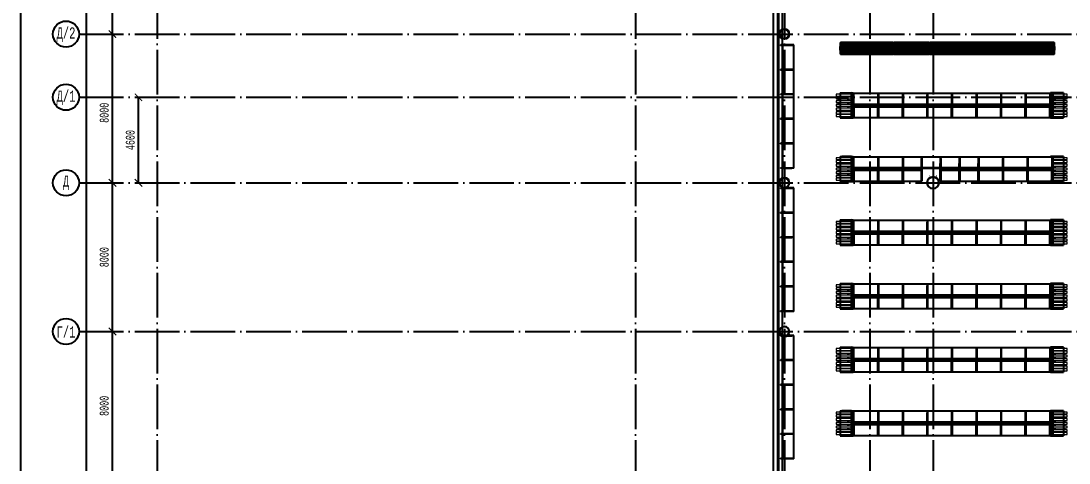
# Model space of a CAD drawing. Extents: x -4497 to 351150, y -50 to 322254.
# Drawn here: x -4300 to 52085, y 143013 to 166792 of the extents above; entities that cross this region are included whole.
import ezdxf
from ezdxf.enums import TextEntityAlignment as Align

# ---------------------------------------------------------------- set-up
doc = ezdxf.new("R2010")
doc.units = 0
doc.header["$LTSCALE"] = 100
doc.header["$PDMODE"] = 3
doc.linetypes.add('ACAD_ISO04W100', pattern=[30, 24, -3, 0, -3])
doc.layers.get('0').update_dxf_attribs({"linetype": 'CONTINUOUS'})
doc.layers.get('Defpoints').update_dxf_attribs({"linetype": 'CONTINUOUS'})
for name, color, linetype in [('axis', 40, 'CONTINUOUS'), ('COLON', 5, 'CONTINUOUS'), ('furn2', 252, 'CONTINUOUS'), ('Glass', 4, 'CONTINUOUS')]:
    doc.layers.add(name, color=color, linetype=linetype)
doc.layers.add('MONOLIT', color=7, linetype='CONTINUOUS', true_color=0x691639)
doc.layers.add('OBORUD', color=7, linetype='CONTINUOUS', true_color=0x83639d)
doc.layers.add('refr', color=150, linetype='CONTINUOUS', lineweight=15)
doc.styles.add('GENERATED_STYLE_1', font='arial.ttf')
doc.styles.add('MONOTXT1', font='monotxt1', dxfattribs={"width": 0.65, "height": 300})
doc.styles.add('ST_2', font='monotxt.shx', dxfattribs={"width": 0.65, "height": 480})
doc.dimstyles.new('STY_DIM1', dxfattribs={"dimscale": 200, "dimtxt": 2.25, "dimasz": 2, "dimexe": 2, "dimexo": 2, "dimgap": 1, "dimtad": 1, "dimdec": 0, "dimzin": 0, "dimdsep": 46, "dimtxsty": 'ST_2', "dimblk1": 'ARCHTICK', "dimblk2": 'ARCHTICK', "dimsah": 1, "dimcen": 3, "dimclrd": 174, "dimclre": 174, "dimclrt": 174, "dimadec": 0, "dimazin": 0, "dimtfac": 1, "dimtdec": 0, "dimtix": 1, "dimtmove": 2, "dimatfit": 3, "dimldrblk": 'ARCHTICK', "dimfxl": 1, "dimtolj": 1, "dimtzin": 0, "dimarcsym": 0})

# ---------------------------------------------------------------- blocks, each defined once
blk = doc.blocks.new('_ARCHTICK')
at = {"color": 0, "linetype": 'ByBlock', "const_width": 0.15}
blk.add_lwpolyline([(-0.5, -0.5), (0.5, 0.5)], dxfattribs=at)
blk = doc.blocks.new('*D19')
at = {"layer": 'axis', "color": 174, "lineweight": -2}
blk.add_line((623, 150087), (623, 158087), dxfattribs=at)
at = {"layer": 'Defpoints', "color": 0}
for p in [(623, 158087), (623, 158087), (623, 150087)]:
    blk.add_point(p, dxfattribs=at)
at = {"layer": 'axis', "color": 174, "lineweight": -2, "xscale": 400, "yscale": 400, "zscale": 400}
for p, rotation in [((623, 158087), 90), ((623, 150087), 270)]:
    blk.add_blockref('_ARCHTICK', p, dxfattribs=dict(at, rotation=rotation))
at = {"layer": 'axis', "color": 174, "insert": (183, 154087), "char_height": 480, "attachment_point": 5, "rotation": 90, "style": 'ST_2'}
blk.add_mtext('\\A1;8000', dxfattribs=at)
blk = doc.blocks.new('*D20')
at = {"layer": 'axis', "color": 174, "lineweight": -2}
for p, q in [((-777, 94087), (-777, 312087)), ((-377, 312087), (-377, 312087)), ((-1177, 94087), (-1177, 94087))]:
    blk.add_line(p, q, dxfattribs=at)
at = {"layer": 'Defpoints', "color": 0}
for p in [(-777, 312087), (-777, 312087), (-777, 94087)]:
    blk.add_point(p, dxfattribs=at)
at = {"layer": 'axis', "color": 174, "lineweight": -2, "xscale": 400, "yscale": 400, "zscale": 400}
for p, rotation in [((-777, 312087), 90), ((-777, 94087), 270)]:
    blk.add_blockref('_ARCHTICK', p, dxfattribs=dict(at, rotation=rotation))
at = {"layer": 'axis', "color": 174, "insert": (-1217, 193841), "char_height": 480, "attachment_point": 5, "rotation": 90, "style": 'ST_2'}
blk.add_mtext('\\A1;218000', dxfattribs=at)
blk = doc.blocks.new('*D21')
at = {"layer": 'axis', "color": 174, "lineweight": -2}
for p, q in [((623, 166087), (623, 174087)), ((1023, 174087), (1023, 174087))]:
    blk.add_line(p, q, dxfattribs=at)
at = {"layer": 'Defpoints', "color": 0}
for p in [(623, 174087), (623, 174087), (623, 166087)]:
    blk.add_point(p, dxfattribs=at)
at = {"layer": 'axis', "color": 174, "lineweight": -2, "xscale": 400, "yscale": 400, "zscale": 400}
for p, rotation in [((623, 174087), 90), ((623, 166087), 270)]:
    blk.add_blockref('_ARCHTICK', p, dxfattribs=dict(at, rotation=rotation))
at = {"layer": 'axis', "color": 174, "insert": (183, 170087), "char_height": 480, "attachment_point": 5, "rotation": 90, "style": 'ST_2'}
blk.add_mtext('\\A1;8000', dxfattribs=at)
blk = doc.blocks.new('psw1')
at = {"color": 7, "linetype": 'Continuous'}
blk.add_circle((-347, 1), 350, dxfattribs=at)
at = {"color": 7, "linetype": 'Continuous', "style": 'MONOTXT1', "width": 0.65}
blk.add_attdef('99', text='', height=300, dxfattribs=at).set_placement((-347, 1), align=Align.MIDDLE)
blk = doc.blocks.new('*D70')
at = {"layer": 'axis', "color": 174, "lineweight": -2}
for p, q in [((623, 158087), (623, 166087)), ((1023, 166087), (1023, 166087))]:
    blk.add_line(p, q, dxfattribs=at)
at = {"layer": 'Defpoints', "color": 0}
for p in [(623, 166087), (623, 166087), (623, 158087)]:
    blk.add_point(p, dxfattribs=at)
at = {"layer": 'axis', "color": 174, "lineweight": -2, "xscale": 400, "yscale": 400, "zscale": 400}
for p, rotation in [((623, 166087), 90), ((623, 158087), 270)]:
    blk.add_blockref('_ARCHTICK', p, dxfattribs=dict(at, rotation=rotation))
at = {"layer": 'axis', "color": 174, "insert": (183, 161853), "char_height": 480, "attachment_point": 5, "rotation": 90, "style": 'ST_2'}
blk.add_mtext('\\A1;8000', dxfattribs=at)
blk = doc.blocks.new('*D76')
at = {"layer": 'axis', "color": 174, "lineweight": -2}
blk.add_line((623, 142087), (623, 150087), dxfattribs=at)
at = {"layer": 'Defpoints', "color": 0}
for p in [(623, 150087), (623, 150087), (623, 142087)]:
    blk.add_point(p, dxfattribs=at)
at = {"layer": 'axis', "color": 174, "lineweight": -2, "xscale": 400, "yscale": 400, "zscale": 400}
for p, rotation in [((623, 150087), 90), ((623, 142087), 270)]:
    blk.add_blockref('_ARCHTICK', p, dxfattribs=dict(at, rotation=rotation))
at = {"layer": 'axis', "color": 174, "insert": (183, 146087), "char_height": 480, "attachment_point": 5, "rotation": 90, "style": 'ST_2'}
blk.add_mtext('\\A1;8000', dxfattribs=at)
blk = doc.blocks.new('*D77')
at = {"layer": 'axis', "color": 174, "lineweight": -2}
for p, q in [((2023, 158087), (2023, 162687)), ((2423, 162687), (2423, 162687))]:
    blk.add_line(p, q, dxfattribs=at)
at = {"layer": 'Defpoints', "color": 0}
for p in [(2023, 162687), (2023, 162687), (2023, 158087)]:
    blk.add_point(p, dxfattribs=at)
at = {"layer": 'axis', "color": 174, "lineweight": -2, "xscale": 400, "yscale": 400, "zscale": 400}
for p, rotation in [((2023, 162687), 90), ((2023, 158087), 270)]:
    blk.add_blockref('_ARCHTICK', p, dxfattribs=dict(at, rotation=rotation))
at = {"layer": 'axis', "color": 174, "insert": (1583, 160387), "char_height": 480, "attachment_point": 5, "rotation": 90, "style": 'ST_2'}
blk.add_mtext('\\A1;4600', dxfattribs=at)
blk = doc.blocks.new('A$C7B900E4F')
at = {"layer": 'COLON', "const_width": 20, "flags": 128}
for points in [[(248, -165), (248, -310)], [(252, -165), (248, -165)], [(248, -310), (252, -310)], [(258, -171), (263, -221)], [(258, -305), (263, -254)], [(580, -234), (276, -234)], [(580, -241), (276, -241)], [(599, -171), (594, -221)], [(599, -305), (594, -254)], [(605, -165), (608, -165)], [(608, -310), (605, -310)], [(608, -165), (608, -310)]]:
    blk.add_lwpolyline(points, dxfattribs=at)
for points in [[(258, -171, 0.388879), (252, -165)], [(252, -310, 0.388879), (258, -305)], [(263, -221, 0.388879), (276, -234)], [(276, -241, 0.388879), (263, -254)], [(594, -221, -0.388879), (580, -234)], [(580, -241, -0.388879), (594, -254)], [(599, -171, -0.388879), (605, -165)], [(605, -310, -0.388879), (599, -305)]]:
    blk.add_lwpolyline(points, format="xyb", dxfattribs=at)
blk = doc.blocks.new('Колумб 01 1330х610')
at = {"layer": 'furn2', "color": 7}
for p, q in [((0, -710), (0, 0)), ((0, 0), (30, 0)), ((30, 0), (30, -710)), ((1322, -710), (1322, 0)), ((1322, 0), (1352, 0)), ((1352, 0), (1352, -710)), ((15, -100), (15, -610)), ((15, -120), (1345, -120)), ((1337, -100), (1337, -610)), ((1352, -710), (1352, -10)), ((0, -710), (1352, -710))]:
    blk.add_line(p, q, dxfattribs=at)
at = {"layer": 'furn2', "color": 0, "lineweight": 0}
blk.add_line((1352, -100), (0, -100), dxfattribs=at)
at = {"layer": 'furn2', "color": 7}
blk.add_lwpolyline([(0, -100), (15, -610), (30, -100), (1322, -100), (1337, -610), (1352, -100)], dxfattribs=at)
blk = doc.blocks.new('Мультимедія 980х625')
at = {"layer": 'furn2', "color": 0, "lineweight": 0}
for p, q in [((0, 980), (625, 980)), ((0, 960), (0, 980)), ((0, 970), (20, 970)), ((0, 960), (85, 960)), ((0, 950), (85, 950)), ((0, 940), (85, 940)), ((0, 930), (85, 930)), ((0, 920), (85, 920)), ((0, 910), (85, 910)), ((0, 900), (85, 900)), ((0, 890), (85, 890)), ((0, 880), (85, 880)), ((0, 870), (85, 870)), ((0, 860), (85, 860)), ((0, 850), (85, 850)), ((0, 840), (85, 840)), ((0, 830), (85, 830)), ((0, 820), (85, 820)), ((0, 810), (85, 810)), ((0, 800), (85, 800)), ((0, 790), (85, 790)), ((0, 780), (85, 780)), ((0, 770), (85, 770)), ((0, 760), (85, 760)), ((0, 750), (85, 750)), ((0, 740), (85, 740)), ((0, 730), (85, 730)), ((0, 720), (85, 720)), ((0, 710), (85, 710)), ((0, 700), (85, 700)), ((0, 690), (85, 690)), ((0, 680), (85, 680)), ((0, 670), (85, 670)), ((0, 660), (85, 660)), ((0, 650), (85, 650)), ((0, 640), (85, 640)), ((0, 630), (85, 630)), ((0, 620), (85, 620)), ((0, 610), (85, 610)), ((0, 600), (85, 600)), ((0, 590), (85, 590)), ((0, 580), (85, 580)), ((0, 570), (85, 570)), ((5, 960), (5, 20)), ((15, 960), (15, 20)), ((35, 960), (35, 20)), ((45, 960), (45, 20)), ((55, 960), (55, 20)), ((55, 960), (140, 960)), ((55, 950), (140, 950)), ((55, 940), (140, 940)), ((55, 930), (140, 930)), ((55, 920), (140, 920)), ((55, 910), (140, 910)), ((55, 900), (140, 900)), ((55, 890), (140, 890)), ((55, 880), (140, 880)), ((55, 870), (140, 870)), ((55, 860), (140, 860)), ((55, 850), (140, 850)), ((55, 840), (140, 840)), ((55, 830), (140, 830)), ((55, 820), (140, 820)), ((55, 810), (140, 810)), ((55, 800), (140, 800)), ((55, 790), (140, 790)), ((55, 780), (140, 780)), ((55, 770), (140, 770)), ((55, 760), (140, 760)), ((55, 750), (140, 750)), ((55, 740), (140, 740)), ((55, 730), (140, 730)), ((55, 720), (140, 720)), ((55, 710), (140, 710)), ((55, 700), (140, 700)), ((55, 690), (140, 690)), ((55, 680), (140, 680)), ((55, 670), (140, 670)), ((55, 660), (140, 660)), ((55, 650), (140, 650)), ((55, 640), (140, 640)), ((55, 630), (140, 630)), ((55, 620), (140, 620)), ((55, 610), (140, 610)), ((55, 600), (140, 600)), ((55, 590), (140, 590)), ((55, 580), (140, 580)), ((55, 570), (140, 570)), ((60, 960), (60, 20)), ((65, 960), (65, 20)), ((70, 960), (70, 20)), ((75, 960), (75, 20)), ((90, 960), (90, 20)), ((100, 960), (100, 20)), ((110, 960), (110, 20)), ((110, 960), (195, 960)), ((110, 950), (195, 950)), ((110, 940), (195, 940)), ((110, 930), (195, 930)), ((110, 920), (195, 920)), ((110, 910), (195, 910)), ((110, 900), (195, 900)), ((110, 890), (195, 890)), ((110, 880), (195, 880)), ((110, 870), (195, 870)), ((110, 860), (195, 860)), ((110, 850), (195, 850)), ((110, 840), (195, 840)), ((110, 830), (195, 830)), ((110, 820), (195, 820)), ((110, 810), (195, 810)), ((110, 800), (195, 800)), ((110, 790), (195, 790)), ((110, 780), (195, 780)), ((110, 770), (195, 770)), ((110, 760), (195, 760)), ((110, 750), (195, 750)), ((110, 740), (195, 740)), ((110, 730), (195, 730)), ((110, 720), (195, 720)), ((110, 710), (195, 710)), ((110, 700), (195, 700)), ((110, 690), (195, 690)), ((110, 680), (195, 680)), ((110, 670), (195, 670)), ((110, 660), (195, 660)), ((110, 650), (195, 650)), ((110, 640), (195, 640)), ((110, 630), (195, 630)), ((110, 620), (195, 620)), ((110, 610), (195, 610)), ((110, 600), (195, 600)), ((110, 590), (195, 590)), ((110, 580), (195, 580)), ((110, 570), (195, 570)), ((115, 960), (115, 20)), ((120, 960), (120, 20)), ((125, 960), (125, 20)), ((130, 960), (130, 20)), ((145, 960), (145, 20)), ((155, 960), (155, 20)), ((165, 960), (165, 20)), ((165, 960), (212.5, 960)), ((165, 950), (212.5, 950)), ((165, 940), (212.5, 940)), ((165, 930), (212.5, 930)), ((165, 920), (212.5, 920)), ((165, 910), (212.5, 910)), ((165, 900), (212.5, 900)), ((165, 890), (212.5, 890)), ((165, 880), (212.5, 880)), ((165, 870), (212.5, 870)), ((165, 860), (212.5, 860)), ((165, 850), (212.5, 850)), ((165, 840), (212.5, 840)), ((165, 830), (212.5, 830)), ((165, 820), (212.5, 820)), ((165, 810), (212.5, 810)), ((165, 800), (212.5, 800)), ((165, 790), (212.5, 790)), ((165, 780), (212.5, 780)), ((165, 770), (212.5, 770)), ((165, 760), (212.5, 760)), ((165, 750), (212.5, 750)), ((165, 740), (212.5, 740)), ((165, 730), (212.5, 730)), ((165, 720), (212.5, 720)), ((165, 710), (212.5, 710)), ((165, 700), (212.5, 700)), ((165, 690), (212.5, 690)), ((165, 680), (212.5, 680)), ((165, 670), (212.5, 670)), ((165, 660), (212.5, 660)), ((165, 650), (212.5, 650)), ((165, 640), (212.5, 640)), ((165, 630), (212.5, 630)), ((165, 620), (212.5, 620)), ((165, 610), (212.5, 610)), ((165, 600), (212.5, 600)), ((165, 590), (212.5, 590)), ((165, 580), (212.5, 580)), ((165, 570), (212.5, 570)), ((170, 960), (170, 20)), ((175, 960), (175, 20)), ((180, 960), (180, 20)), ((185, 960), (185, 20)), ((200, 960), (200, 20)), ((210, 960), (210, 20)), ((625, 960), (412.5, 960)), ((460, 960), (412.5, 960)), ((460, 950), (412.5, 950)), ((460, 940), (412.5, 940)), ((460, 930), (412.5, 930)), ((460, 920), (412.5, 920)), ((460, 910), (412.5, 910)), ((460, 900), (412.5, 900)), ((460, 890), (412.5, 890)), ((460, 880), (412.5, 880)), ((460, 870), (412.5, 870)), ((460, 860), (412.5, 860)), ((460, 850), (412.5, 850)), ((460, 840), (412.5, 840)), ((460, 830), (412.5, 830)), ((460, 820), (412.5, 820)), ((460, 810), (412.5, 810)), ((460, 800), (412.5, 800)), ((460, 790), (412.5, 790)), ((460, 780), (412.5, 780)), ((460, 770), (412.5, 770)), ((460, 760), (412.5, 760)), ((460, 750), (412.5, 750)), ((460, 740), (412.5, 740)), ((460, 730), (412.5, 730)), ((460, 720), (412.5, 720)), ((460, 710), (412.5, 710)), ((460, 700), (412.5, 700)), ((460, 690), (412.5, 690)), ((460, 680), (412.5, 680)), ((460, 670), (412.5, 670)), ((460, 660), (412.5, 660)), ((460, 650), (412.5, 650)), ((460, 640), (412.5, 640)), ((460, 630), (412.5, 630)), ((460, 620), (412.5, 620)), ((460, 610), (412.5, 610)), ((460, 600), (412.5, 600)), ((460, 590), (412.5, 590)), ((460, 580), (412.5, 580)), ((460, 570), (412.5, 570)), ((415, 960), (415, 20)), ((425, 960), (425, 20)), ((515, 960), (430, 960)), ((515, 950), (430, 950)), ((515, 940), (430, 940)), ((515, 930), (430, 930)), ((515, 920), (430, 920)), ((515, 910), (430, 910)), ((515, 900), (430, 900)), ((515, 890), (430, 890)), ((515, 880), (430, 880)), ((515, 870), (430, 870)), ((515, 860), (430, 860)), ((515, 850), (430, 850)), ((515, 840), (430, 840)), ((515, 830), (430, 830)), ((515, 820), (430, 820)), ((515, 810), (430, 810)), ((515, 800), (430, 800)), ((515, 790), (430, 790)), ((515, 780), (430, 780)), ((515, 770), (430, 770)), ((515, 760), (430, 760)), ((515, 750), (430, 750)), ((515, 740), (430, 740)), ((515, 730), (430, 730)), ((515, 720), (430, 720)), ((515, 710), (430, 710)), ((515, 700), (430, 700)), ((515, 690), (430, 690)), ((515, 680), (430, 680)), ((515, 670), (430, 670)), ((515, 660), (430, 660)), ((515, 650), (430, 650)), ((515, 640), (430, 640)), ((515, 630), (430, 630)), ((515, 620), (430, 620)), ((515, 610), (430, 610)), ((515, 600), (430, 600)), ((515, 590), (430, 590)), ((515, 580), (430, 580)), ((515, 570), (430, 570)), ((440, 960), (440, 20)), ((445, 960), (445, 20)), ((450, 960), (450, 20)), ((455, 960), (455, 20)), ((460, 960), (460, 20)), ((470, 960), (470, 20)), ((480, 960), (480, 20)), ((570, 960), (485, 960)), ((570, 950), (485, 950)), ((570, 940), (485, 940)), ((570, 930), (485, 930)), ((570, 920), (485, 920)), ((570, 910), (485, 910)), ((570, 900), (485, 900)), ((570, 890), (485, 890)), ((570, 880), (485, 880)), ((570, 870), (485, 870)), ((570, 860), (485, 860)), ((570, 850), (485, 850)), ((570, 840), (485, 840)), ((570, 830), (485, 830)), ((570, 820), (485, 820)), ((570, 810), (485, 810)), ((570, 800), (485, 800)), ((570, 790), (485, 790)), ((570, 780), (485, 780)), ((570, 770), (485, 770)), ((570, 760), (485, 760)), ((570, 750), (485, 750)), ((570, 740), (485, 740)), ((570, 730), (485, 730)), ((570, 720), (485, 720)), ((570, 710), (485, 710)), ((570, 700), (485, 700)), ((570, 690), (485, 690)), ((570, 680), (485, 680)), ((570, 670), (485, 670)), ((570, 660), (485, 660)), ((570, 650), (485, 650)), ((570, 640), (485, 640)), ((570, 630), (485, 630)), ((570, 620), (485, 620)), ((570, 610), (485, 610)), ((570, 600), (485, 600)), ((570, 590), (485, 590)), ((570, 580), (485, 580)), ((570, 570), (485, 570)), ((495, 960), (495, 20)), ((500, 960), (500, 20)), ((505, 960), (505, 20)), ((510, 960), (510, 20)), ((515, 960), (515, 20)), ((525, 960), (525, 20)), ((535, 960), (535, 20)), ((625, 960), (540, 960)), ((625, 950), (540, 950)), ((625, 940), (540, 940)), ((625, 930), (540, 930)), ((625, 920), (540, 920)), ((625, 910), (540, 910)), ((625, 900), (540, 900)), ((625, 890), (540, 890)), ((625, 880), (540, 880)), ((625, 870), (540, 870)), ((625, 860), (540, 860)), ((625, 850), (540, 850)), ((625, 840), (540, 840)), ((625, 830), (540, 830)), ((625, 820), (540, 820)), ((625, 810), (540, 810)), ((625, 800), (540, 800)), ((625, 790), (540, 790)), ((625, 780), (540, 780)), ((625, 770), (540, 770)), ((625, 760), (540, 760)), ((625, 750), (540, 750)), ((625, 740), (540, 740)), ((625, 730), (540, 730)), ((625, 720), (540, 720)), ((625, 710), (540, 710)), ((625, 700), (540, 700)), ((625, 690), (540, 690)), ((625, 680), (540, 680)), ((625, 670), (540, 670)), ((625, 660), (540, 660)), ((625, 650), (540, 650)), ((625, 640), (540, 640)), ((625, 630), (540, 630)), ((625, 620), (540, 620)), ((625, 610), (540, 610)), ((625, 600), (540, 600)), ((625, 590), (540, 590)), ((625, 580), (540, 580)), ((625, 570), (540, 570)), ((550, 960), (550, 20)), ((555, 960), (555, 20)), ((560, 960), (560, 20)), ((565, 960), (565, 20)), ((570, 960), (570, 20)), ((580, 960), (580, 20)), ((590, 960), (590, 20)), ((605, 970), (625, 970)), ((610, 960), (610, 20)), ((620, 960), (620, 20)), ((625, 980), (625, 960)), ((0, 560), (85, 560)), ((0, 550), (85, 550)), ((0, 540), (85, 540)), ((0, 530), (85, 530)), ((0, 520), (85, 520)), ((0, 510), (85, 510)), ((0, 500), (85, 500)), ((0, 490), (85, 490)), ((0, 480), (85, 480)), ((0, 470), (85, 470)), ((0, 460), (85, 460)), ((0, 450), (85, 450)), ((0, 440), (85, 440)), ((0, 430), (85, 430)), ((0, 420), (85, 420)), ((0, 410), (85, 410)), ((0, 400), (85, 400)), ((0, 390), (85, 390)), ((0, 380), (85, 380)), ((0, 370), (85, 370)), ((0, 360), (85, 360)), ((0, 350), (85, 350)), ((0, 340), (85, 340)), ((0, 330), (85, 330)), ((0, 320), (85, 320)), ((0, 310), (85, 310)), ((0, 300), (85, 300)), ((0, 290), (85, 290)), ((0, 280), (85, 280)), ((0, 270), (85, 270)), ((0, 260), (85, 260)), ((0, 250), (85, 250)), ((0, 240), (85, 240)), ((0, 230), (85, 230)), ((0, 220), (85, 220)), ((0, 210), (85, 210)), ((0, 200), (85, 200)), ((0, 190), (85, 190)), ((0, 180), (85, 180)), ((0, 170), (85, 170)), ((0, 160), (85, 160)), ((0, 150), (85, 150)), ((0, 140), (85, 140)), ((0, 130), (85, 130)), ((0, 120), (85, 120)), ((0, 110), (85, 110)), ((0, 100), (85, 100)), ((0, 90), (85, 90)), ((0, 80), (85, 80)), ((0, 70), (85, 70)), ((0, 60), (85, 60)), ((0, 50), (85, 50)), ((0, 40), (85, 40)), ((0, 30), (85, 30)), ((0, 20), (0, 0)), ((0, 10), (20, 10)), ((55, 560), (140, 560)), ((55, 550), (140, 550)), ((55, 540), (140, 540)), ((55, 530), (140, 530)), ((55, 520), (140, 520)), ((55, 510), (140, 510)), ((55, 500), (140, 500)), ((55, 490), (140, 490)), ((55, 480), (140, 480)), ((55, 470), (140, 470)), ((55, 460), (140, 460)), ((55, 450), (140, 450)), ((55, 440), (140, 440)), ((55, 430), (140, 430)), ((55, 420), (140, 420)), ((55, 410), (140, 410)), ((55, 400), (140, 400)), ((55, 390), (140, 390)), ((55, 380), (140, 380)), ((55, 370), (140, 370)), ((55, 360), (140, 360)), ((55, 350), (140, 350)), ((55, 340), (140, 340)), ((55, 330), (140, 330)), ((55, 320), (140, 320)), ((55, 310), (140, 310)), ((55, 300), (140, 300)), ((55, 290), (140, 290)), ((55, 280), (140, 280)), ((55, 270), (140, 270)), ((55, 260), (140, 260)), ((55, 250), (140, 250)), ((55, 240), (140, 240)), ((55, 230), (140, 230)), ((55, 220), (140, 220)), ((55, 210), (140, 210)), ((55, 200), (140, 200)), ((55, 190), (140, 190)), ((55, 180), (140, 180)), ((55, 170), (140, 170)), ((55, 160), (140, 160)), ((55, 150), (140, 150)), ((55, 140), (140, 140)), ((55, 130), (140, 130)), ((55, 120), (140, 120)), ((55, 110), (140, 110)), ((55, 100), (140, 100)), ((55, 90), (140, 90)), ((55, 80), (140, 80)), ((55, 70), (140, 70)), ((55, 60), (140, 60)), ((55, 50), (140, 50)), ((55, 40), (140, 40)), ((55, 30), (140, 30)), ((110, 560), (195, 560)), ((110, 550), (195, 550)), ((110, 540), (195, 540)), ((110, 530), (195, 530)), ((110, 520), (195, 520)), ((110, 510), (195, 510)), ((110, 500), (195, 500)), ((110, 490), (195, 490)), ((110, 480), (195, 480)), ((110, 470), (195, 470)), ((110, 460), (195, 460)), ((110, 450), (195, 450)), ((110, 440), (195, 440)), ((110, 430), (195, 430)), ((110, 420), (195, 420)), ((110, 410), (195, 410)), ((110, 400), (195, 400)), ((110, 390), (195, 390)), ((110, 380), (195, 380)), ((110, 370), (195, 370)), ((110, 360), (195, 360)), ((110, 350), (195, 350)), ((110, 340), (195, 340)), ((110, 330), (195, 330)), ((110, 320), (195, 320)), ((110, 310), (195, 310)), ((110, 300), (195, 300)), ((110, 290), (195, 290)), ((110, 280), (195, 280)), ((110, 270), (195, 270)), ((110, 260), (195, 260)), ((110, 250), (195, 250)), ((110, 240), (195, 240)), ((110, 230), (195, 230)), ((110, 220), (195, 220)), ((110, 210), (195, 210)), ((110, 200), (195, 200)), ((110, 190), (195, 190)), ((110, 180), (195, 180)), ((110, 170), (195, 170)), ((110, 160), (195, 160)), ((110, 150), (195, 150)), ((110, 140), (195, 140)), ((110, 130), (195, 130)), ((110, 120), (195, 120)), ((110, 110), (195, 110)), ((110, 100), (195, 100)), ((110, 90), (195, 90)), ((110, 80), (195, 80)), ((110, 70), (195, 70)), ((110, 60), (195, 60)), ((110, 50), (195, 50)), ((110, 40), (195, 40)), ((110, 30), (195, 30)), ((165, 560), (212.5, 560)), ((165, 550), (212.5, 550)), ((165, 540), (212.5, 540)), ((165, 530), (212.5, 530)), ((165, 520), (212.5, 520)), ((165, 510), (212.5, 510)), ((165, 500), (212.5, 500)), ((165, 490), (212.5, 490)), ((165, 480), (212.5, 480)), ((165, 470), (212.5, 470)), ((165, 460), (212.5, 460)), ((165, 450), (212.5, 450)), ((165, 440), (212.5, 440)), ((165, 430), (212.5, 430)), ((165, 420), (212.5, 420)), ((165, 410), (212.5, 410)), ((165, 400), (212.5, 400)), ((165, 390), (212.5, 390)), ((165, 380), (212.5, 380)), ((165, 370), (212.5, 370)), ((165, 360), (212.5, 360)), ((165, 350), (212.5, 350)), ((165, 340), (212.5, 340)), ((165, 330), (212.5, 330)), ((165, 320), (212.5, 320)), ((165, 310), (212.5, 310)), ((165, 300), (212.5, 300)), ((165, 290), (212.5, 290)), ((165, 280), (212.5, 280)), ((165, 270), (212.5, 270)), ((165, 260), (212.5, 260)), ((165, 250), (212.5, 250)), ((165, 240), (212.5, 240)), ((165, 230), (212.5, 230)), ((165, 220), (212.5, 220)), ((165, 210), (212.5, 210)), ((165, 200), (212.5, 200)), ((165, 190), (212.5, 190)), ((165, 180), (212.5, 180)), ((165, 170), (212.5, 170)), ((165, 160), (212.5, 160)), ((165, 150), (212.5, 150)), ((165, 140), (212.5, 140)), ((165, 130), (212.5, 130)), ((165, 120), (212.5, 120)), ((165, 110), (212.5, 110)), ((165, 100), (212.5, 100)), ((165, 90), (212.5, 90)), ((165, 80), (212.5, 80)), ((165, 70), (212.5, 70)), ((165, 60), (212.5, 60)), ((165, 50), (212.5, 50)), ((165, 40), (212.5, 40)), ((165, 30), (212.5, 30)), ((460, 560), (412.5, 560)), ((460, 550), (412.5, 550)), ((460, 540), (412.5, 540)), ((460, 530), (412.5, 530)), ((460, 520), (412.5, 520)), ((460, 510), (412.5, 510)), ((460, 500), (412.5, 500)), ((460, 490), (412.5, 490)), ((460, 480), (412.5, 480)), ((460, 470), (412.5, 470)), ((460, 460), (412.5, 460)), ((460, 450), (412.5, 450)), ((460, 440), (412.5, 440)), ((460, 430), (412.5, 430)), ((460, 420), (412.5, 420)), ((460, 410), (412.5, 410)), ((460, 400), (412.5, 400)), ((460, 390), (412.5, 390)), ((460, 380), (412.5, 380)), ((460, 370), (412.5, 370)), ((460, 360), (412.5, 360)), ((460, 350), (412.5, 350)), ((460, 340), (412.5, 340)), ((460, 330), (412.5, 330)), ((460, 320), (412.5, 320)), ((460, 310), (412.5, 310)), ((460, 300), (412.5, 300)), ((460, 290), (412.5, 290)), ((460, 280), (412.5, 280)), ((460, 270), (412.5, 270)), ((460, 260), (412.5, 260)), ((460, 250), (412.5, 250)), ((460, 240), (412.5, 240)), ((460, 230), (412.5, 230)), ((460, 220), (412.5, 220)), ((460, 210), (412.5, 210)), ((460, 200), (412.5, 200)), ((460, 190), (412.5, 190)), ((460, 180), (412.5, 180)), ((460, 170), (412.5, 170)), ((460, 160), (412.5, 160)), ((460, 150), (412.5, 150)), ((460, 140), (412.5, 140)), ((460, 130), (412.5, 130)), ((460, 120), (412.5, 120)), ((460, 110), (412.5, 110)), ((460, 100), (412.5, 100)), ((460, 90), (412.5, 90)), ((460, 80), (412.5, 80)), ((460, 70), (412.5, 70)), ((460, 60), (412.5, 60)), ((460, 50), (412.5, 50)), ((460, 40), (412.5, 40)), ((460, 30), (412.5, 30)), ((412.5, 20), (625, 20)), ((515, 560), (430, 560)), ((515, 550), (430, 550)), ((515, 540), (430, 540)), ((515, 530), (430, 530)), ((515, 520), (430, 520)), ((515, 510), (430, 510)), ((515, 500), (430, 500)), ((515, 490), (430, 490)), ((515, 480), (430, 480)), ((515, 470), (430, 470)), ((515, 460), (430, 460)), ((515, 450), (430, 450)), ((515, 440), (430, 440)), ((515, 430), (430, 430)), ((515, 420), (430, 420)), ((515, 410), (430, 410)), ((515, 400), (430, 400)), ((515, 390), (430, 390)), ((515, 380), (430, 380)), ((515, 370), (430, 370)), ((515, 360), (430, 360)), ((515, 350), (430, 350)), ((515, 340), (430, 340)), ((515, 330), (430, 330)), ((515, 320), (430, 320)), ((515, 310), (430, 310)), ((515, 300), (430, 300)), ((515, 290), (430, 290)), ((515, 280), (430, 280)), ((515, 270), (430, 270)), ((515, 260), (430, 260)), ((515, 250), (430, 250)), ((515, 240), (430, 240)), ((515, 230), (430, 230)), ((515, 220), (430, 220)), ((515, 210), (430, 210)), ((515, 200), (430, 200)), ((515, 190), (430, 190)), ((515, 180), (430, 180)), ((515, 170), (430, 170)), ((515, 160), (430, 160)), ((515, 150), (430, 150)), ((515, 140), (430, 140)), ((515, 130), (430, 130)), ((515, 120), (430, 120)), ((515, 110), (430, 110)), ((515, 100), (430, 100)), ((515, 90), (430, 90)), ((515, 80), (430, 80)), ((515, 70), (430, 70)), ((515, 60), (430, 60)), ((515, 50), (430, 50)), ((515, 40), (430, 40)), ((515, 30), (430, 30)), ((570, 560), (485, 560)), ((570, 550), (485, 550)), ((570, 540), (485, 540)), ((570, 530), (485, 530)), ((570, 520), (485, 520)), ((570, 510), (485, 510)), ((570, 500), (485, 500)), ((570, 490), (485, 490)), ((570, 480), (485, 480)), ((570, 470), (485, 470)), ((570, 460), (485, 460)), ((570, 450), (485, 450)), ((570, 440), (485, 440)), ((570, 430), (485, 430)), ((570, 420), (485, 420)), ((570, 410), (485, 410)), ((570, 400), (485, 400)), ((570, 390), (485, 390)), ((570, 380), (485, 380)), ((570, 370), (485, 370)), ((570, 360), (485, 360)), ((570, 350), (485, 350)), ((570, 340), (485, 340)), ((570, 330), (485, 330)), ((570, 320), (485, 320)), ((570, 310), (485, 310)), ((570, 300), (485, 300)), ((570, 290), (485, 290)), ((570, 280), (485, 280)), ((570, 270), (485, 270)), ((570, 260), (485, 260)), ((570, 250), (485, 250)), ((570, 240), (485, 240)), ((570, 230), (485, 230)), ((570, 220), (485, 220)), ((570, 210), (485, 210)), ((570, 200), (485, 200)), ((570, 190), (485, 190)), ((570, 180), (485, 180)), ((570, 170), (485, 170)), ((570, 160), (485, 160)), ((570, 150), (485, 150)), ((570, 140), (485, 140)), ((570, 130), (485, 130)), ((570, 120), (485, 120)), ((570, 110), (485, 110)), ((570, 100), (485, 100)), ((570, 90), (485, 90)), ((570, 80), (485, 80)), ((570, 70), (485, 70)), ((570, 60), (485, 60)), ((570, 50), (485, 50)), ((570, 40), (485, 40)), ((570, 30), (485, 30)), ((625, 560), (540, 560)), ((625, 550), (540, 550)), ((625, 540), (540, 540)), ((625, 530), (540, 530)), ((625, 520), (540, 520)), ((625, 510), (540, 510)), ((625, 500), (540, 500)), ((625, 490), (540, 490)), ((625, 480), (540, 480)), ((625, 470), (540, 470)), ((625, 460), (540, 460)), ((625, 450), (540, 450)), ((625, 440), (540, 440)), ((625, 430), (540, 430)), ((625, 420), (540, 420)), ((625, 410), (540, 410)), ((625, 400), (540, 400)), ((625, 390), (540, 390)), ((625, 380), (540, 380)), ((625, 370), (540, 370)), ((625, 360), (540, 360)), ((625, 350), (540, 350)), ((625, 340), (540, 340)), ((625, 330), (540, 330)), ((625, 320), (540, 320)), ((625, 310), (540, 310)), ((625, 300), (540, 300)), ((625, 290), (540, 290)), ((625, 280), (540, 280)), ((625, 270), (540, 270)), ((625, 260), (540, 260)), ((625, 250), (540, 250)), ((625, 240), (540, 240)), ((625, 230), (540, 230)), ((625, 220), (540, 220)), ((625, 210), (540, 210)), ((625, 200), (540, 200)), ((625, 190), (540, 190)), ((625, 180), (540, 180)), ((625, 170), (540, 170)), ((625, 160), (540, 160)), ((625, 150), (540, 150)), ((625, 140), (540, 140)), ((625, 130), (540, 130)), ((625, 120), (540, 120)), ((625, 110), (540, 110)), ((625, 100), (540, 100)), ((625, 90), (540, 90)), ((625, 80), (540, 80)), ((625, 70), (540, 70)), ((625, 60), (540, 60)), ((625, 50), (540, 50)), ((625, 40), (540, 40)), ((625, 30), (540, 30)), ((605, 10), (625, 10)), ((625, 20), (625, 0)), ((625, 0), (0, 0))]:
    blk.add_line(p, q, dxfattribs=at)
at = {"layer": 'furn2', "color": 0, "lineweight": 30}
for p, q in [((212.5, 960), (0, 960)), ((0, 960), (0, 20)), ((25, 960), (25, 20)), ((55, 960), (55, 20)), ((80, 960), (80, 20)), ((85, 960), (85, 20)), ((110, 960), (110, 20)), ((135, 960), (135, 20)), ((140, 960), (140, 20)), ((165, 960), (165, 20)), ((190, 960), (190, 20)), ((195, 960), (195, 20)), ((212.5, 10), (212.5, 970)), ((212.5, 970), (412.5, 970)), ((282.5, 10), (282.5, 970)), ((312.5, 10), (312.5, 970)), ((342.5, 10), (342.5, 970)), ((412.5, 10), (412.5, 970)), ((412.5, 960), (625, 960)), ((430, 960), (430, 20)), ((435, 960), (435, 20)), ((460, 960), (460, 20)), ((485, 960), (485, 20)), ((490, 960), (490, 20)), ((515, 960), (515, 20)), ((540, 960), (540, 20)), ((545, 960), (545, 20)), ((570, 960), (570, 20)), ((600, 960), (600, 20)), ((625, 960), (625, 20)), ((0, 20), (212.5, 20)), ((212.5, 10), (412.5, 10)), ((625, 20), (412.5, 20))]:
    blk.add_line(p, q, dxfattribs=at)
blk = doc.blocks.new('Колумб 01 1330х1320')
at = {"layer": 'furn2', "color": 7}
for p, q in [((0, 0), (1352, 0)), ((1322, 0), (1322, -700)), ((1352, -710), (1352, 0)), ((1352, 0), (1352, -700)), ((0, 0), (0, -700)), ((15, -610), (15, -100)), ((30, -710), (30, 0)), ((1337, -610), (1337, -100)), ((0, -610), (30, -610)), ((0, -610), (1352, -610)), ((0, -1320), (0, -620)), ((0, -710), (1352, -710)), ((0, -710), (30, -710)), ((15, -590), (1337, -590)), ((15, -710), (15, -1220)), ((15, -730), (1337, -730)), ((30, -610), (30, -1320)), ((1322, -610), (1352, -610)), ((1322, -610), (1352, -610)), ((1322, -1320), (1322, -620)), ((1322, -710), (1352, -710)), ((1322, -710), (1352, -710)), ((1337, -710), (1337, -1220)), ((1352, -610), (1352, -1320)), ((1352, -1320), (1352, -620)), ((0, -1320), (1352, -1320))]:
    blk.add_line(p, q, dxfattribs=at)
blk.add_lwpolyline([(30, -610), (15, -100), (0, -610), (0, -710), (15, -1220), (30, -710), (1322, -710), (1337, -1220), (1352, -710), (1352, -610), (1337, -100), (1322, -610)], dxfattribs=at)
blk = doc.blocks.new('Колумб 01 1000х1320')
at = {"layer": 'furn2', "color": 7}
for p, q in [((0, 0), (1048, 0)), ((1018, 0), (1018, -700)), ((1048, -710), (1048, 0)), ((1048, 0), (1048, -700)), ((0, 0), (0, -700)), ((15, -610), (15, -100)), ((30, -710), (30, 0)), ((1033, -610), (1033, -100)), ((0, -610), (30, -610)), ((0, -610), (1048, -610)), ((0, -1320), (0, -620)), ((0, -710), (1048, -710)), ((0, -710), (30, -710)), ((15, -590), (1033, -590)), ((15, -710), (15, -1220)), ((15, -730), (1033, -730)), ((30, -610), (30, -1320)), ((1018, -610), (1048, -610)), ((1018, -610), (1048, -610)), ((1018, -1320), (1018, -620)), ((1018, -710), (1048, -710)), ((1018, -710), (1048, -710)), ((1033, -710), (1033, -1220)), ((1048, -610), (1048, -1320)), ((1048, -1320), (1048, -620)), ((0, -1320), (1048, -1320))]:
    blk.add_line(p, q, dxfattribs=at)
blk.add_lwpolyline([(30, -610), (15, -100), (0, -610), (0, -710), (15, -1220), (30, -710), (1018, -710), (1033, -1220), (1048, -710), (1048, -610), (1033, -100), (1018, -610)], dxfattribs=at)
blk = doc.blocks.new('Колумб 01 1000х610')
at = {"layer": 'furn2', "color": 7}
for p, q in [((0, -710), (0, 0)), ((0, 0), (30, 0)), ((30, 0), (30, -710)), ((1018, -710), (1018, 0)), ((1018, 0), (1048, 0)), ((1048, 0), (1048, -710)), ((0, -100), (1048, -100)), ((15, -100), (15, -610)), ((15, -120), (1033, -120)), ((1033, -100), (1033, -610)), ((1048, -610), (1048, -10)), ((0, -710), (1048, -710))]:
    blk.add_line(p, q, dxfattribs=at)
for points in [[(0, -100), (15, -610), (30, -100)], [(1048, -100), (1033, -610), (1018, -100)]]:
    blk.add_lwpolyline(points, dxfattribs=at)
blk = doc.blocks.new('Pallete 120-80')
at = {"layer": 'furn2', "color": 0, "linetype": 'ByBlock', "lineweight": 0, "ltscale": 1000}
for p, q in [((-50, 757), (-50, -43)), ((50, 757), (-50, 757)), ((50, -43), (50, 757)), ((100, 657), (50, 657)), ((100, 587), (50, 587)), ((100, 757), (100, -43)), ((200, 757), (100, 757)), ((200, -43), (200, 757)), ((300, 657), (200, 657)), ((300, 587), (200, 587)), ((300, 757), (300, -43)), ((400, 757), (300, 757)), ((400, -43), (400, 757)), ((500, 657), (400, 657)), ((500, 587), (400, 587)), ((500, 757), (500, -43)), ((600, 757), (500, 757)), ((600, -43), (600, 757)), ((700, 657), (600, 657)), ((700, 587), (600, 587)), ((700, 757), (700, -43)), ((800, 757), (700, 757)), ((800, -43), (800, 757)), ((900, 657), (800, 657)), ((900, 587), (800, 587)), ((900, 757), (900, -43)), ((1000, 757), (900, 757)), ((1000, -43), (1000, 757)), ((1050, 657), (1000, 657)), ((1050, 587), (1000, 587)), ((1050, 757), (1050, -43)), ((1150, 757), (1050, 757)), ((1150, -43), (1150, 757)), ((100, 127), (50, 127)), ((100, 57), (50, 57)), ((300, 127), (200, 127)), ((300, 57), (200, 57)), ((500, 127), (400, 127)), ((500, 57), (400, 57)), ((700, 127), (600, 127)), ((700, 57), (600, 57)), ((900, 127), (800, 127)), ((900, 57), (800, 57)), ((1050, 127), (1000, 127)), ((1050, 57), (1000, 57)), ((-50, -43), (50, -43)), ((100, -43), (200, -43)), ((300, -43), (400, -43)), ((500, -43), (600, -43)), ((700, -43), (800, -43)), ((900, -43), (1000, -43)), ((1050, -43), (1150, -43))]:
    blk.add_line(p, q, dxfattribs=at)
blk = doc.blocks.new('A$C125E3969')
at = {"layer": 'furn2', "color": 0, "lineweight": 0}
for name, p, rotation in [('Колумб 01 1330х610', (-200, 54066, 2), 90), ('Мультимедія 980х625', (3980, 54925, 1), 90), ('Мультимедія 980х625', (4940, 54925, 1), 90), ('Мультимедія 980х625', (5900, 54925, 1), 90), ('Мультимедія 980х625', (6860, 54925, 1), 90), ('Мультимедія 980х625', (7820, 54925, 1), 90), ('Мультимедія 980х625', (8780, 54925, 1), 90), ('Мультимедія 980х625', (9740, 54925, 1), 90), ('Мультимедія 980х625', (10700, 54925, 1), 90), ('Мультимедія 980х625', (11660, 54925, 1), 90), ('Мультимедія 980х625', (12620, 54925, 1), 90), ('Мультимедія 980х625', (13580, 54925, 1), 90), ('Мультимедія 980х625', (14540, 54925, 1), 90), ('Колумб 01 1330х610', (-200, 52744, 2), 90), ('Колумб 01 1330х610', (-200, 51422, 2), 90), ('Колумб 01 1330х610', (3710, 52841, 1), 270), ('Колумб 01 1330х610', (-200, 50100, 2), 90), ('Колумб 01 1330х610', (-200, 48778, 2), 90), ('Колумб 01 1330х610', (3710, 49421), 270), ('Колумб 01 1330х610', (-200, 46372, 2), 90), ('Колумб 01 1330х610', (-200, 45050, 2), 90), ('Колумб 01 1330х610', (3710, 46001), 270), ('Колумб 01 1330х610', (-200, 43728, 2), 90), ('Колумб 01 1330х610', (-200, 42406, 2), 90), ('Колумб 01 1330х610', (-200, 41084, 2), 90), ('Колумб 01 1330х610', (3710, 42581), 270), ('Колумб 01 1330х610', (-200, 38440, 2), 90), ('Колумб 01 1330х610', (3710, 39161), 270), ('Колумб 01 1330х610', (-200, 37118, 2), 90), ('Колумб 01 1330х610', (-200, 35796, 2), 90), ('Колумб 01 1330х610', (-200, 34474, 2), 90), ('Колумб 01 1330х610', (3710, 35741), 270), ('Колумб 01 1330х610', (-200, 33152, 2), 90)]:
    blk.add_blockref(name, p, dxfattribs=dict(at, rotation=rotation))
at = {"layer": 'furn2', "rotation": 270}
for p in [(2833, 52715, 1), (14459, 52715, 1), (2833, 49295), (14459, 49295), (2833, 45875), (14459, 45875), (2833, 42455), (14459, 42455), (2833, 39035), (14459, 39035), (2833, 35615), (14459, 35615)]:
    blk.add_blockref('Pallete 120-80', p, dxfattribs=at)
at = {"layer": 'furn2', "color": 0, "lineweight": 0}
for name, p in [('Колумб 01 1330х1320', (3710, 52825, 1)), ('Колумб 01 1330х1320', (5032, 52825, 1)), ('Колумб 01 1330х1320', (6354, 52825, 1)), ('Колумб 01 1330х1320', (7676, 52825, 1)), ('Колумб 01 1330х1320', (8998, 52825, 1)), ('Колумб 01 1330х1320', (10320, 52825, 1)), ('Колумб 01 1330х1320', (11642, 52825, 1)), ('Колумб 01 1330х1320', (12964, 52825, 1)), ('Колумб 01 1330х1320', (3710, 49405)), ('Колумб 01 1330х1320', (5032, 49405)), ('Колумб 01 1000х1320', (6354, 49405)), ('Колумб 01 1330х1320', (10426, 49405)), ('Колумб 01 1330х1320', (11748, 49405)), ('Колумб 01 1330х1320', (13070, 49405)), ('Колумб 01 1330х1320', (3710, 45985)), ('Колумб 01 1330х1320', (5032, 45985)), ('Колумб 01 1330х1320', (6354, 45985)), ('Колумб 01 1330х1320', (7676, 45985)), ('Колумб 01 1330х1320', (8998, 45985)), ('Колумб 01 1330х1320', (10320, 45985)), ('Колумб 01 1330х1320', (11642, 45985)), ('Колумб 01 1330х1320', (12964, 45985)), ('Колумб 01 1330х1320', (3710, 42565)), ('Колумб 01 1330х1320', (5032, 42565)), ('Колумб 01 1330х1320', (6354, 42565)), ('Колумб 01 1330х1320', (7676, 42565)), ('Колумб 01 1330х1320', (8998, 42565)), ('Колумб 01 1330х1320', (10320, 42565)), ('Колумб 01 1330х1320', (11642, 42565)), ('Колумб 01 1330х1320', (12964, 42565)), ('Колумб 01 1330х1320', (3710, 39145)), ('Колумб 01 1330х1320', (5032, 39145)), ('Колумб 01 1330х1320', (6354, 39145)), ('Колумб 01 1330х1320', (7676, 39145)), ('Колумб 01 1330х1320', (8998, 39145)), ('Колумб 01 1330х1320', (10320, 39145)), ('Колумб 01 1330х1320', (11642, 39145)), ('Колумб 01 1330х1320', (12964, 39145)), ('Колумб 01 1330х1320', (3710, 35725)), ('Колумб 01 1330х1320', (5032, 35725)), ('Колумб 01 1330х1320', (6354, 35725)), ('Колумб 01 1330х1320', (7676, 35725)), ('Колумб 01 1330х1320', (8998, 35725)), ('Колумб 01 1330х1320', (10320, 35725)), ('Колумб 01 1330х1320', (11642, 35725)), ('Колумб 01 1330х1320', (12964, 35725))]:
    blk.add_blockref(name, p, dxfattribs=at)
at = {"layer": 'furn2', "color": 0, "lineweight": 0, "xscale": -1}
for name, p, rotation in [('Колумб 01 1330х610', (14316, 52841, 1), 90), ('Колумб 01 1000х610', (7372, 48695), 180), ('Колумб 01 1000х1320', (8390, 48085), 180), ('Колумб 01 1000х1320', (9408, 48085), 180), ('Колумб 01 1330х610', (14316, 49421), 90), ('Колумб 01 1330х610', (14316, 46001), 90), ('Колумб 01 1330х610', (14316, 42581), 90), ('Колумб 01 1330х610', (14316, 39161), 90), ('Колумб 01 1330х610', (14316, 35741), 90)]:
    blk.add_blockref(name, p, dxfattribs=dict(at, rotation=rotation))
at = {"layer": 'refr', "color": 5, "lineweight": 0, "style": 'GENERATED_STYLE_1'}
for p in [(31750, 11184, 0), (26627, 8259, 0), (27247, 8259, 0)]:
    blk.add_attdef('txt', text='', height=120, dxfattribs=at).set_placement(p, align=Align.BOTTOM_LEFT)

msp = doc.modelspace()

# ---------------------------------------------------------------- linework, layer by layer
at = {"layer": 'axis', "linetype": 'ACAD_ISO04W100'}
for p, q in [((3024.3, 318243.4), (3024.3, 84615.2)), ((28769.3, 318243.4), (28769.3, 84615.2)), ((36769.3, 318243.4), (36769.3, 84615.2)), ((41369.3, 318243.4), (41369.3, 84615.2)), ((44769.3, 318243.4), (44769.3, 84615.2)), ((-1176.8, 166087.2), (272433.1, 166087.2)), ((-1176.8, 162687.2), (272433.1, 162687.2)), ((-1176.8, 150087.2), (272433.1, 150087.2))]:
    msp.add_line(p, q, dxfattribs=at)
at = {"layer": 'axis', "color": 2, "linetype": 'ACAD_ISO04W100'}
msp.add_line((-1176.8, 158087.2), (272433.1, 158087.2), dxfattribs=at)
at = {"layer": 'COLON', "lineweight": 30}
for points in [[(36504.3, 166087.2, 1), (37034.3, 166087.2, 1)], [(36504.3, 158087.2, 1), (37034.3, 158087.2, 1)], [(36504.3, 150087.2, 1), (37034.3, 150087.2, 1)]]:
    msp.add_lwpolyline(points, format="xyb", close=True, dxfattribs=at)
at = {"layer": 'COLON', "color": 5, "lineweight": 30}
msp.add_lwpolyline([(44454.3, 158087.2, 1), (45084.3, 158087.2, 1)], format="xyb", close=True, dxfattribs=at)
at = {"layer": 'Defpoints', "color": 7}
msp.add_line((-4300, 83000), (-4300, 322253.7), dxfattribs=at)
at = {"layer": 'Glass'}
for p, q in [((36394.3, 174486.8), (36394.3, 126402.2)), ((36454.3, 174486.8), (36454.3, 126402.2))]:
    msp.add_line(p, q, dxfattribs=at)
at = {"layer": 'MONOLIT'}
for points in [[(36189.3, 109507.2), (36189.3, 174486.8)], [(36669.3, 109987.2), (36669.3, 174486.8)]]:
    msp.add_lwpolyline(points, dxfattribs=at)

# ---------------------------------------------------------------- block references
at = {"layer": 'axis', "linetype": 'ACAD_ISO04W100', "xscale": 2, "yscale": 2, "zscale": 2}
for p, values in [((-1182.7, 166084.7), {'99': 'Д/2'}), ((-1182.7, 162684.7), {'99': 'Д/1'}), ((-1182.7, 158084.7), {'99': 'Д'}), ((-1182.7, 150084.7), {'99': 'Г/1'})]:
    msp.add_blockref('psw1', p, dxfattribs=at).add_auto_attribs(values)
at = {"layer": 'COLON', "lineweight": 30}
msp.add_blockref('A$C7B900E4F', (44341, 158659.6), dxfattribs=at)
at = {"layer": 'OBORUD'}
msp.add_blockref('A$C125E3969', (36769.3, 110087.2), dxfattribs=at)

# ---------------------------------------------------------------- dimensions: what is measured, and where the dimension line sits
at = {"layer": 'axis'}
for base, p1, p2, override, picture, middle, dimtype in [((-776.8, 312087.2), (-776.8, 94087.2), (-776.8, 312087.2), {"dimscale": 200, "dimtxt": 450}, '*D20', (-1216.8, 193841.1), 161), ((623.2, 166087.2), (623.2, 158087.2), (623.2, 166087.2), {"dimscale": 200, "dimtxt": 450, "dimfxl": 0.18}, '*D70', (183.2, 161852.8), 160)]:
    dim = msp.add_linear_dim(base=base, p1=p1, p2=p2, angle=90, dimstyle='STY_DIM1', override=override, dxfattribs=at)
    dim.commit()
    dim.dimension.update_dxf_attribs({"geometry": picture, "text_midpoint": middle, "dimtype": dimtype})
for base, p1, p2, override, picture, middle in [((623.2, 174087.2), (623.2, 166087.2), (623.2, 174087.2), {"dimscale": 200, "dimtxt": 450}, '*D21', (183.2, 170087.2)), ((2023.2, 162687.2), (2023.2, 158087.2), (2023.2, 162687.2), {"dimscale": 200, "dimtxt": 450, "dimfxl": 0.18}, '*D77', (1583.2, 160387.2))]:
    dim = msp.add_linear_dim(base=base, p1=p1, p2=p2, angle=90, dimstyle='STY_DIM1', override=override, dxfattribs=at)
    dim.commit()
    dim.dimension.update_dxf_attribs({"geometry": picture, "text_midpoint": middle})
for p1, p2, picture, middle in [((623.2, 150087.2), (623.2, 158087.2), '*D19', (183.2, 154087.2)), ((623.2, 142087.2), (623.2, 150087.2), '*D76', (183.2, 146087.2))]:
    dim = msp.add_aligned_dim(p1=p1, p2=p2, distance=0, dimstyle='STY_DIM1', override={"dimscale": 200, "dimtxt": 450}, dxfattribs=at)
    dim.commit()
    dim.dimension.update_dxf_attribs({"geometry": picture, "text_midpoint": middle})

doc.saveas('drawing.dxf')
